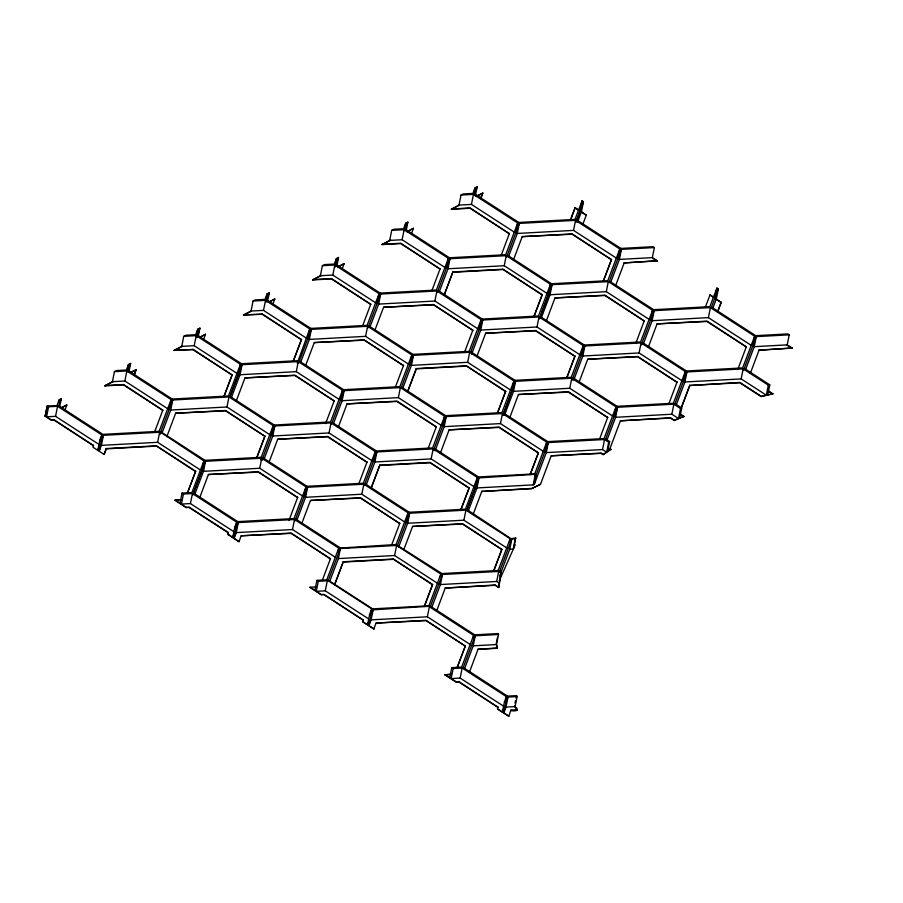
<?xml version="1.0" encoding="UTF-8"?>
<svg xmlns="http://www.w3.org/2000/svg" width="903" height="903" viewBox="0 0 903 903"><rect width="100%" height="100%" fill="white"/><g stroke="black" fill="none" stroke-linecap="round" stroke-linejoin="round"><path stroke-width="1.35" d="M498.704 587.526L495.352 584.997L445.292 588.045L495.284 585.313L498.704 587.526L501.154 571.78L498.174 570.482L441.939 573.552L396.09 544.509L338.76 548.132L326.773 579.828L373.131 609.818L430.46 606.206L442.447 574.5L441.939 573.552M498.772 587.21L501.154 571.78M45.285 415.911L51.494 420.008L54.225 419.85L93.494 445.619L54.157 420.177L51.426 420.324L45.15 416.272L47.216 405.91L58.639 405.74L102.897 434.366L159.131 431.307L203.897 460.891L201.9 470.926L192.779 495.013M45.15 416.272L47.295 405.865L48.581 406.79L46.572 416.825L55.557 416.328L99.804 444.965L97.896 450.021L99.894 439.987L101.813 434.919L57.555 406.294L57.047 405.334L59.124 399.837L61.291 398.731L59.79 406.26M55.557 416.328L57.555 406.294L58.639 405.74L61.291 398.731M58.627 402.354L59.124 399.837M61.449 407.671L66.867 404.905L61.935 407.716M104.85 385.558L123.53 384.531L162.811 410.301L123.474 384.859L104.793 385.874L112.435 381.698L124.874 381.01L167.958 408.89M100.56 441.195L101.813 434.919M112.435 381.698L114.444 371.652L116.611 370.546L126.364 370.016L128.44 364.519L130.608 363.412L128.858 372.205M103.405 435.325L101.305 440.89L99.296 450.936L101.396 445.371L103.405 435.325L159.65 432.255L157.641 442.301L200.726 470.17M93.562 445.303L92.907 447.166L104.15 454.435L106.317 448.543L156.309 445.822L195.646 471.264L187.35 493.365M104.15 454.435L106.317 448.543M124.874 381.01L126.871 370.975L114.444 371.652M126.939 372.047L128.44 364.519M134.129 375.174L136.184 369.587L130.766 372.352M223.888 396.756L232.116 374.982L192.791 349.54L174.166 350.24L181.751 346.38L194.179 345.691L237.275 373.571M195.579 471.592L156.309 445.822M160.226 434.219L160.734 431.713L204.981 460.338L261.227 457.268L273.214 425.573L228.967 396.936L172.721 400.006L160.486 432.469M169.121 409.646L171.13 399.6L126.871 370.975M181.751 346.38L183.761 336.334L185.916 335.227L195.68 334.697L197.757 329.2L199.924 328.094L198.163 336.887M170.701 406.576L172.213 399.047L127.955 370.422L130.608 363.412M162.088 432.876L170.712 410.052L172.721 400.006M264.895 436.273L225.626 410.504L175.633 413.224L225.558 410.82L264.895 436.273L256.655 458.047M192.791 349.54L174.166 350.24M194.179 345.691L196.188 335.656L183.761 336.334M196.256 336.729L197.757 329.2M196.775 337.62L199.924 328.094M200.082 337.033L205.5 334.268L200.421 337.146M241.18 535.795L291.105 533.391L330.442 558.833L291.172 533.063L241.18 535.795L239.013 541.687L227.77 534.407L228.357 532.872L189.02 507.43L186.289 507.576L175.047 500.307L181.289 499.641M180.036 503.163L182.034 493.128L191.91 492.586L203.897 460.891M182.034 493.128L183.444 494.031L181.435 504.066L190.42 503.581L234.667 532.206M186.289 507.576L175.114 499.98M189.02 507.43L186.357 507.249M190.42 503.581L192.418 493.546L183.444 494.031M203.231 469.12L204.981 460.338M194.856 494.155L203.491 471.332L205.5 461.298L261.735 458.227L305.993 486.852L303.984 496.887M208.412 474.515L258.337 472.111L297.674 497.553L258.405 471.784L208.412 474.515L199.619 497.892M293.204 361.437L301.433 339.663L262.096 314.221L243.483 314.921L251.068 311.05L263.495 310.372L306.58 338.253M232.116 374.982L192.847 349.213M270.042 434.851L226.958 406.982L228.967 396.936M196.188 335.656L240.446 364.281L238.437 374.327L229.802 397.151M251.068 311.05L253.066 301.015L255.233 299.909L264.997 299.378L267.074 293.881L269.241 292.775L267.48 301.557M239.521 373.774L241.519 363.728L197.272 335.103M231.394 397.557L240.029 374.734L242.038 364.688L298.272 361.618L342.53 390.254L340.521 400.289M244.95 377.905L294.875 375.501L334.212 400.955L294.942 375.185L244.95 377.905L236.168 401.282M262.096 314.221L243.483 314.921M263.495 310.372L265.505 300.338L253.066 301.015M265.561 301.41L267.074 293.881M266.08 302.291L269.241 292.775M227.77 534.407L228.425 532.556L189.088 507.102M268.315 302.268L274.817 298.949L269.737 301.828M192.418 493.546L236.676 522.171L234.757 527.228L232.76 537.274L234.193 533.47M235.423 528.447L236.676 522.171M238.268 522.577L236.168 528.142L234.159 538.177L236.27 532.612L238.268 522.577L294.513 519.507L338.76 548.132L338.015 551.902M236.259 529.147L237.76 521.618L193.502 492.993L205.5 461.298M239.013 541.687L227.838 534.091M260.719 459.774L261.227 457.268M302.821 496.142L259.737 468.262L261.735 458.227M262.322 460.18L262.818 457.674L307.076 486.299L363.311 483.229L375.309 451.534L331.051 422.909L274.805 425.979L262.096 459.695M271.205 435.607L273.214 425.573M272.796 432.548L274.298 425.02L230.051 396.383L242.038 364.688M264.173 458.837L272.808 436.014L274.805 425.979M277.718 439.197L327.654 436.792L366.99 462.234L327.71 436.465L277.718 439.197L268.936 462.573M312.799 279.603L331.48 278.575L370.749 304.345L331.412 278.903L312.731 279.919L320.373 275.731L332.812 275.054L375.896 302.934M301.433 339.663L262.163 313.894M297.268 363.175L309.752 328.963L265.505 300.338M339.359 399.532L296.274 371.664L298.272 361.618M307.754 339.009L309.752 328.963M320.373 275.731L322.382 265.696L324.549 264.59L334.302 264.06L336.39 258.563L338.546 257.457L336.796 266.238M309.086 337.203L310.835 328.41L266.588 299.785M300.71 362.227L309.345 339.415L311.354 329.369L367.589 326.299L411.847 354.935L409.838 364.97M314.267 342.587L364.191 340.183L403.528 365.636L364.259 339.867L314.267 342.587L305.474 365.963M332.812 275.054L334.821 265.019L322.382 265.696M334.878 266.092L336.39 258.563M335.397 266.972L338.546 257.457M337.632 266.949L344.122 263.631L337.801 267.153M335.589 557.422L292.504 529.542L294.513 519.507M305.316 495.081L307.076 486.299M296.952 520.117L305.575 497.293L307.584 487.259L363.83 484.189L408.077 512.814L406.068 522.86M310.497 500.476L360.421 498.072L399.758 523.514L360.489 497.745L310.497 500.476L301.771 523.526M372.138 460.823L329.042 432.943L331.051 422.909M341.605 399.736L343.614 389.701L299.356 361.065M333.489 423.518L342.124 400.695L344.122 390.66L400.368 387.59L444.615 416.215L442.617 426.25M309.977 587.232L321.152 594.817L323.884 594.671L363.22 620.124L323.951 594.355L321.22 594.501L309.977 587.232L316.152 586.894M347.034 403.878L396.97 401.474L436.296 426.916L397.027 401.146L347.034 403.878L338.253 427.254M382.116 244.284L400.797 243.257L440.066 269.026L400.729 243.584L382.048 244.6L389.69 240.412L402.128 239.735L446.375 268.372L448.385 258.326L404.138 229.701L391.699 230.378L389.69 240.412M408.675 364.214L365.591 336.345L367.589 326.299M314.899 590.415L316.897 580.369L326.773 579.828M316.897 580.369L318.308 581.284L316.298 591.318L325.283 590.833L368.368 618.702M377.059 303.69L379.068 293.644L334.821 265.019M378.402 301.884L380.152 293.091L335.905 264.466M370.027 326.909L378.662 304.097L380.66 294.051L436.905 290.98L481.164 319.617L479.154 329.651M325.283 590.833L327.292 580.787L318.308 581.284M383.572 307.268L433.508 304.864L472.845 330.317L433.564 304.548L383.572 307.268L374.858 330.329M329.719 581.397L338.354 558.585L340.363 548.539L339.844 547.579L295.597 518.954M402.128 239.735L404.138 229.701M404.194 230.773L405.695 223.244L407.863 222.138L406.113 230.92M334.482 585.133L343.275 561.756L393.268 559.036L432.593 584.478L424.297 606.568M406.948 231.631L413.439 228.312L407.106 231.834M404.905 522.103L361.821 494.223L363.83 484.189M373.3 461.568L375.309 451.534M374.632 459.762L376.393 450.981L332.135 422.356M366.257 484.798L374.892 461.975L376.901 451.94L433.147 448.87L477.394 477.495L475.384 487.541L466.761 510.353M371.031 488.534L379.813 465.158L429.805 462.426L469.142 487.88L460.835 509.969M441.454 425.494L398.358 397.625L400.368 387.59M411.17 363.164L412.931 354.382L368.672 325.746M402.806 388.2L411.429 365.376L413.439 355.342L469.684 352.272L513.931 380.897L511.933 390.931L503.298 413.755M362.634 621.659L373.876 628.928L362.634 621.659L363.288 619.797M407.569 391.936L416.351 368.559L466.343 365.828L505.68 391.27L497.384 413.371M370.535 614.435L371.539 609.423L369.62 614.48L367.623 624.515L369.056 620.722M451.421 208.965L470.113 207.938L509.382 233.708L470.045 208.266L451.365 209.282L459.006 205.094L471.445 204.417L514.529 232.297M373.131 609.818L371.031 615.383L369.022 625.429L371.133 619.864L373.131 609.818L372.623 608.87L328.365 580.234L340.363 548.539L396.598 545.468L440.856 574.105L440.348 576.611M477.992 328.895L434.896 301.026L436.905 290.98M459.006 205.094L461.015 195.059L463.183 193.953L472.935 193.423L475.012 187.926L477.179 186.819L475.429 195.601M465.305 646.085L426.035 620.316L376.043 623.047L425.979 620.632L465.305 646.085L457.076 667.859M447.707 266.566L449.468 257.773L405.21 229.148L407.863 222.138M439.343 291.59L447.978 268.778L449.976 258.732L506.222 255.662L550.469 284.298L548.471 294.333L539.836 317.156M432.537 584.805L393.268 559.036M438.847 584.139L394.6 555.514L396.598 545.468M444.107 295.326L452.888 271.95L502.881 269.229L542.218 294.671L533.921 316.761M407.411 521.042L409.161 512.261L364.914 483.636M398.562 547.353L407.671 523.255L409.669 513.22L465.914 510.15L466.998 509.597L478.985 477.901L536.314 474.278L534.305 484.324L533.221 484.877L476.987 487.936L468.352 510.759M471.445 204.417L473.443 194.382L461.015 195.059M473.759 194.201L475.012 187.926M501.854 549.487L462.573 523.717L412.581 526.438L462.517 524.033L501.854 549.487L493.614 571.249M480.701 198.581L482.755 192.994L476.253 196.312M469.075 488.196L429.805 462.426M474.222 486.785L431.137 458.905L433.147 448.87M443.7 425.697L445.698 415.662L401.451 387.037M444.208 426.656L446.217 416.622L502.452 413.551L546.71 442.177L544.701 452.222L500.454 423.586L444.208 426.656L435.099 450.744M538.391 452.877L499.122 427.108L449.13 429.839L499.054 427.435L538.391 452.877L530.151 474.651M505.612 391.597L466.343 365.828M510.759 390.175L467.675 362.306L469.684 352.272M480.486 327.845L482.247 319.064L437.989 290.427M471.637 354.145L480.746 330.058L482.755 320.023L539.001 316.953L583.248 345.578L581.239 355.613M470.463 644.663L427.367 616.794L429.376 606.76L473.623 635.385L473.127 637.89M574.929 356.279L535.66 330.509L485.667 333.241L535.592 330.825L574.929 356.279L566.689 378.052M542.15 294.999L502.881 269.229M431.815 607.369L440.438 584.546L442.447 574.5L498.693 571.441L501.075 572.976M548.471 294.333L504.213 265.708L506.222 255.662M515.692 233.053L517.701 223.007L473.443 194.382M516.776 232.5L518.785 222.454L474.526 193.829L477.179 186.819M517.284 233.459L519.293 223.413L575.538 220.343L619.785 248.98L617.787 259.014L573.529 230.389L517.284 233.459L508.66 256.271M507.001 548.065L463.905 520.196L465.914 510.15L510.172 538.775L515.274 538.989L515.726 537.985L510.172 538.775L498.174 570.482M611.466 259.68L572.197 233.911L522.205 236.631L572.13 234.227L611.466 259.68L603.238 281.443M476.716 485.724L478.477 476.942L434.219 448.317M476.987 487.936L478.985 477.901M444.84 674.473L456.083 681.742L458.814 681.596L498.084 707.365L458.747 681.923L456.015 682.07L444.773 674.801L451.015 674.135M540.491 484.301L531.89 488.399L481.841 491.446L531.833 488.715L540.491 484.301L551.214 455.801L601.206 453.08L603.294 454.423L606.669 452.222L608.678 442.188L609.638 441.556L605.631 438.96M500.454 423.586L502.452 413.551M449.762 677.656L451.76 667.622L461.636 667.08L473.623 635.385M503.039 415.504L515.534 381.303L571.768 378.233L616.027 406.858L614.017 416.893M451.76 667.622L453.171 668.525L451.161 678.571L460.146 678.074L504.393 706.699L502.486 711.767L504.484 701.733L506.402 696.664L507.486 696.111L516.539 695.615L517.103 696.574L515.105 706.609C524.09 714.307 499.833 709.126 517.069 709.95M513.514 387.872L515.015 380.344L470.768 351.719M504.416 415.425L513.525 391.338L515.534 381.303M460.146 678.074L462.155 668.039L453.171 668.525M518.435 394.521L568.371 392.116L607.708 417.558L568.427 391.789L518.435 394.521L509.653 417.897M464.582 668.649L473.217 645.826L475.226 635.791L498.524 634.516L498.264 633.545L474.707 634.832L430.46 606.206M580.076 354.856L536.992 326.988L539.001 316.953M539.576 318.906L552.072 284.693L608.306 281.634L652.564 310.26L650.555 320.294M497.406 647.959L478.071 649.325L497.35 648.275L496.515 644.55L498.524 634.516M549.803 292.527L551.552 283.745L507.305 255.109M541.428 317.563L550.062 294.739L552.072 284.693M499.066 583.011L496.684 581.476L498.693 571.441M554.984 297.922L604.908 295.507L644.245 320.96L604.976 295.191L554.984 297.922L546.191 321.287M570.38 220.377L575.132 207.656L579.06 210.207M509.416 542.545L510.172 538.775M499.686 575.854L509.755 549.227L511.764 539.181L466.998 509.597M573.529 230.389L575.538 220.343M576.114 222.307L583.462 201.708L582.051 200.805L575.019 219.384L518.785 222.454M582.051 200.805L580.053 210.839L576.295 220.75M515.274 538.989L513.276 549.035L509.755 549.227M513.728 548.019L515.726 537.985M577.548 222.082L581.453 211.753L583.462 201.708M515.229 544.814L499.178 580.9M496.255 643.579L497.508 637.315M581.453 211.753L586.307 215.253L575.064 207.983M533.221 484.877L535.231 474.831L534.305 484.324L546.292 452.617L548.302 442.583L604.547 439.513L608.678 442.188M546.281 449.152L547.794 441.623L503.535 412.998M497.497 708.911L508.739 716.181L497.497 708.911L498.151 707.049M551.214 455.801L601.138 453.396L603.227 454.751C608.329 451.477 610.823 447.143 610.936 449.717M505.646 700.435L506.402 696.664L462.155 668.039M507.994 697.071L505.894 702.636L503.885 712.67L505.996 707.105L507.994 697.071L517.103 696.574M612.855 416.148L569.759 388.267L571.768 378.233M572.355 380.186L572.852 377.68L617.11 406.305L673.345 403.235L685.332 371.539L641.085 342.914L584.839 345.984L572.615 378.436M582.57 353.807L584.331 345.025L540.084 316.4M573.721 380.107L582.841 356.019L584.839 345.984M515.037 703.144L515.545 700.638M516.042 698.132L516.539 695.615M587.751 359.202L637.687 356.798L677.013 382.24L637.744 356.471L587.751 359.202L579.037 382.251M649.392 319.538L606.308 291.669L608.306 281.634M618.86 258.461L620.869 248.427L576.622 219.79M610.744 282.244L619.379 259.421L621.388 249.375L654.359 247.58L652.35 257.615L657.271 260.798L624.233 262.92L657.271 260.798M606.669 452.222L602.538 449.559L604.547 439.513M609.638 441.556L607.629 451.59L611.004 449.389M615.101 416.351L617.11 406.305M606.974 440.122L615.609 417.299L617.618 407.264L673.864 404.194L680.512 408.495L681.709 408.021L679.699 418.055L683.91 416.396L674.225 420.516L670.455 418.078L620.463 420.809L670.523 417.762L674.293 420.2L678.503 418.541L680.512 408.495M682.171 380.829L639.076 352.949L641.085 342.914M641.672 344.867L642.168 342.361L686.415 370.986L742.661 367.916L754.648 336.221L710.401 307.596L654.156 310.666L641.92 343.117M651.887 318.488L653.648 309.706L609.39 281.081M643.523 343.524L652.147 320.7L654.156 310.666M657.068 323.884L706.993 321.479L746.33 346.921L707.06 321.152L657.068 323.884L648.286 347.26M678.503 418.541L671.855 414.229L673.864 404.194M683.334 381.574L685.332 371.539M684.666 379.768L686.415 370.986M676.291 404.804L684.925 381.98L686.935 371.946L743.169 368.875L768.329 385.152L769.785 384.836L767.776 394.882L772.866 393.787L761.184 396.609L739.771 382.759L689.779 385.491L681.539 407.264M689.779 385.491L739.839 382.432L761.24 396.282L766.331 395.187L768.329 385.152M713.923 297.448L709.995 294.909L721.17 302.505L717.501 312.212M751.477 345.51L708.392 317.63L710.401 307.596M712.896 308.036L716.316 298.995L718.325 288.96L716.914 288.046L714.916 298.092L721.17 302.505M766.331 395.187L741.171 378.91L743.169 368.875M752.65 346.255L754.648 336.221M753.982 344.449L755.732 335.668L711.485 307.043M745.607 369.485L754.242 346.662L756.251 336.627L789.222 334.832L787.213 344.867L792.134 348.05L759.096 350.172L792.134 348.05M64.813 410.493L66.867 404.905M134.197 374.858L136.184 369.587M154.571 432.074L162.867 409.985M159.131 431.307L171.13 399.6M166.852 436.6L175.633 413.224M203.446 339.855L205.5 334.268M187.406 493.038L195.646 471.264M223.955 396.44L232.184 374.666M240.446 364.281L228.448 395.988L172.213 399.047M272.751 304.537L274.817 298.949M256.723 457.719L264.963 435.946M293.261 361.121L301.5 339.347M298.633 363.096L311.354 329.369M342.068 269.218L344.122 263.631M289.016 520.286L297.73 497.226M325.554 423.676L334.279 400.627M362.521 326.118L370.817 304.029M305.993 486.852L294.006 518.548L237.76 521.618M342.53 390.254L330.543 421.949L274.298 425.02M379.068 293.644L367.081 325.34L310.835 328.41M405.695 223.244L403.618 228.741L393.866 229.272L391.699 230.378M294.875 520.986L307.584 487.259M331.412 424.376L344.122 390.66M367.95 327.778L380.66 294.051M411.384 233.9L413.439 228.312M322.213 580.606L330.509 558.517M358.751 484.008L367.047 461.907M395.288 387.41L403.585 365.309M431.826 290.8L440.133 268.71M411.847 354.935L399.86 386.631L343.614 389.701M448.385 258.326L436.397 290.021L380.152 293.091M364.191 485.656L376.901 451.94M401.203 387.793L413.439 355.342M437.266 292.459L449.976 258.732M334.55 584.817L343.275 561.756M371.088 488.207L379.813 465.158M407.625 391.609L416.351 368.559M444.174 295.01L452.888 271.95M480.768 198.265L482.755 192.994M391.53 545.288L399.826 523.198M428.067 448.689L436.363 426.588M464.605 352.091L472.901 329.99M501.142 255.481L509.439 233.392M396.09 544.509L408.077 512.814M444.615 416.215L432.627 447.911L376.393 450.981M481.164 319.617L469.165 351.312L412.931 354.382M517.701 223.007L505.714 254.702L449.468 257.773M397.681 544.915L409.669 513.22M433.496 450.337L446.217 416.622M470.519 352.475L482.755 320.023M506.583 257.141L519.293 223.413M373.876 628.928L376.043 623.047M403.867 549.498L412.581 526.438M440.337 453.216L449.13 429.839M476.942 356.29L485.667 333.241M513.423 260.008L522.205 236.631M424.365 606.252L432.593 584.478M460.902 509.653L469.142 487.88M497.44 413.043L505.68 391.27M533.978 316.445L542.218 294.671M570.448 220.05L575.132 207.656M440.856 574.105L428.869 605.8L372.623 608.87M477.394 477.495L465.406 509.19L409.161 512.261M513.931 380.897L501.944 412.592L445.698 415.662M550.469 284.298L538.481 315.994L482.247 319.064M436.578 611.094L445.36 587.729M473.116 514.496L481.897 491.119M582.695 224.633L586.374 214.937M457.132 667.531L465.372 645.758M493.681 570.933L501.91 549.159M530.219 474.335L538.448 452.561M566.757 377.725L574.997 355.951M603.294 281.126L611.534 259.353M546.71 442.177L534.723 473.872L478.477 476.942M583.248 345.578L571.26 377.273L515.015 380.344M619.785 248.98L607.798 280.675L551.552 283.745M475.226 635.791L463.239 667.486L507.486 696.111M499.777 570.888L511.764 539.181M536.066 475.034L548.302 442.583M609.153 281.838L621.388 249.375M469.346 672.385L478.138 649.009M615.507 285.969L624.289 262.604M599.468 439.332L607.764 417.242M636.005 342.734L644.313 320.633M616.027 406.858L604.028 438.553L547.794 441.623M652.564 310.26L640.577 341.955L584.331 345.025M605.382 439.716L617.618 407.264M508.739 716.181L510.906 710.289M609.807 448.983L620.53 420.482M668.784 404.013L677.081 381.924M705.311 307.302L709.995 294.909M716.914 288.046L709.882 306.636L653.648 309.706M674.699 404.397L686.935 371.946M711.158 308.002L718.325 288.96M681.122 408.224L689.847 385.163M717.558 311.885L721.237 302.178M738.101 368.695L746.397 346.605M743.53 370.354L756.251 336.627M750.37 373.221L759.163 349.845M104.793 385.874L113.564 381.405M131.104 372.465L136.116 369.914M174.098 350.556L181.627 346.729M243.415 315.237L250.932 311.411M312.731 279.919L321.502 275.449M382.048 244.6L390.818 240.13M451.365 209.282L458.882 205.455M476.423 196.515L482.687 193.321M620.869 248.427L652.959 246.677L654.359 247.58M447.978 268.778L504.213 265.708M619.379 259.421L652.35 257.615M452.832 272.277L502.824 269.546M378.662 304.097L434.896 301.026M550.062 294.739L606.308 291.669M309.345 339.415L365.591 336.345M480.746 330.058L536.992 326.988M652.147 320.7L708.392 317.63M241.519 363.728L297.764 360.669M755.732 335.668L787.822 333.918L789.222 334.832M240.029 374.734L296.274 371.664M411.429 365.376L467.675 362.306M582.841 356.019L639.076 352.949M754.242 346.662L787.213 344.867M416.283 368.875L466.275 366.144M48.581 406.79L57.555 406.294M170.712 410.052L226.958 406.982M342.124 400.695L398.358 397.625M513.525 391.338L569.759 388.267M684.925 381.98L741.171 378.91M101.396 445.371L157.641 442.301M272.808 436.014L329.042 432.943M615.609 417.299L671.855 414.229M106.249 448.87L156.242 446.138M203.491 471.332L259.737 468.262M374.892 461.975L431.137 458.905M546.292 452.617L602.538 449.559M379.745 465.485L429.738 462.754M175.047 500.307L178.749 500.104M305.575 497.293L361.821 494.223M236.27 532.612L292.504 529.542M407.671 523.255L463.905 520.196M338.354 558.585L394.6 555.514M343.208 562.084L393.2 559.352M440.438 584.546L496.684 581.476M371.133 619.864L427.367 616.794M473.217 645.826L496.515 644.55M444.773 674.801L450.947 674.462M505.996 707.105L515.105 706.609M652.711 258.213L657.203 261.125M786.457 344.732L792.066 348.366M744.253 368.322L769.785 384.836M768.216 390.785L772.866 393.787M769.322 391.857L772.799 394.103M674.947 403.641L681.709 408.021M680.365 414.105L683.91 416.396M680.309 414.432L683.853 416.723M99.894 439.987L101.305 440.89M234.757 527.228L236.168 528.142M369.62 614.48L371.031 615.383M504.484 701.733L505.894 702.636M514.439 705.909L517.001 710.277M496.323 644.392L497.35 648.275"/></g></svg>
